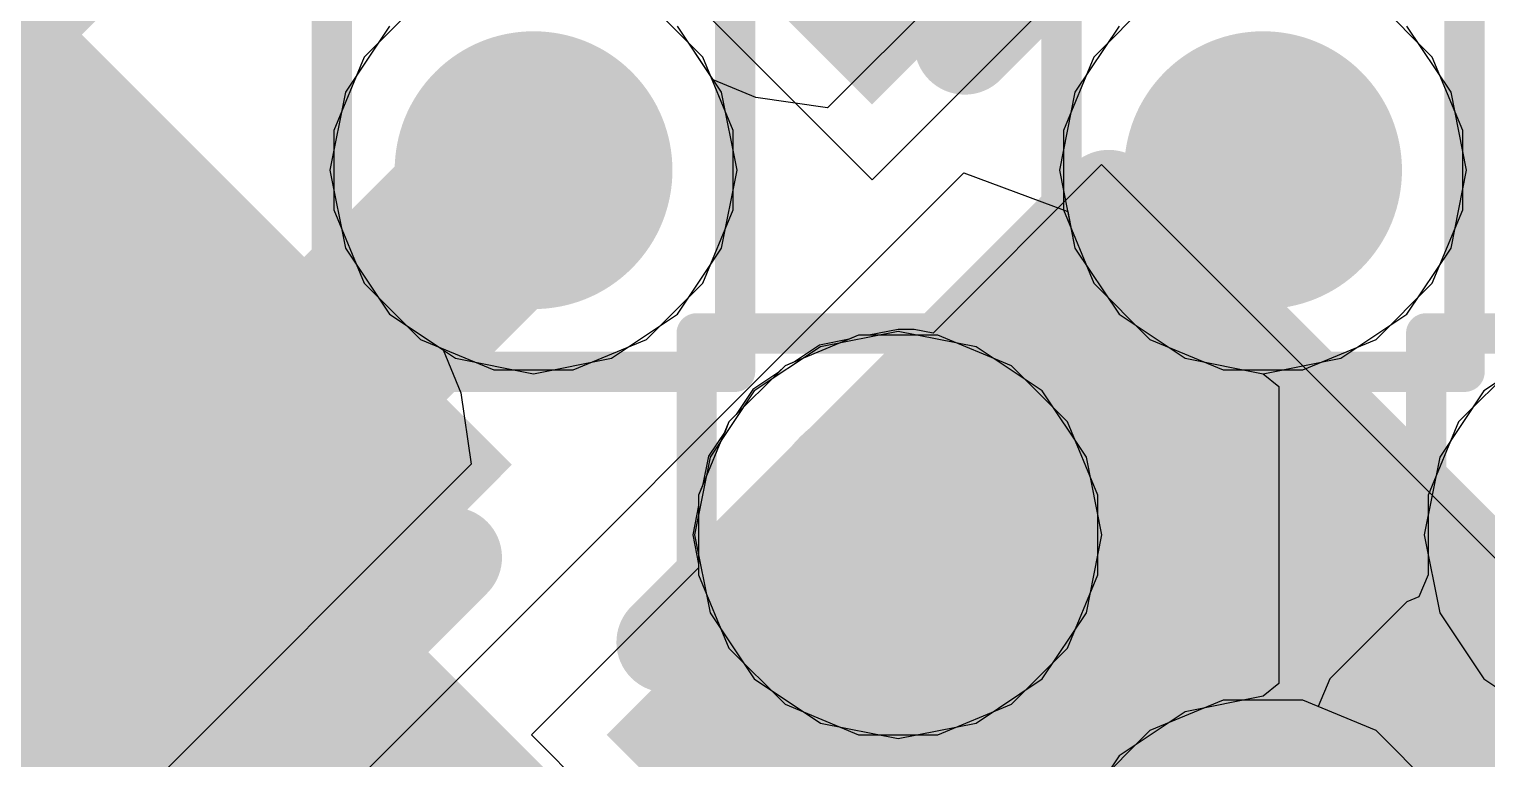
# Model space of a CAD drawing. Header units: inches. Extents: x -6 to 284, y -12 to 154.
# Drawn here: x 53.313 to 55.149, y 8.454 to 9.373 of the extents above; entities that cross this region are included whole.
import ezdxf

# ---------------------------------------------------------------- set-up
doc = ezdxf.new("R2010")
doc.units = ezdxf.units.IN
for name, color, linetype in [('Bottom Layer', 5, 'Continuous'), ('Bottom Overlay', 54, 'Continuous'), ('Bottom Paste', 16, 'Continuous'), ('Bottom Solder', 6, 'Continuous'), ('Drill Drawing', 1, 'Continuous'), ('GND-1', 16, 'Continuous'), ('GND-2', 90, 'Continuous'), ('GND-3', 216, 'Continuous'), ('GND-4', 54, 'Continuous'), ('PWR-1', 156, 'Continuous'), ('PWR-2', 130, 'Continuous'), ('Signal L1', 76, 'Continuous'), ('Signal L2', 6, 'Continuous'), ('Top Layer', 1, 'Continuous'), ('Top Paste', 8, 'Continuous'), ('Top Solder', 216, 'Continuous'), ('Via Holes', 16, 'Continuous')]:
    doc.layers.add(name, color=color, linetype=linetype)

# ---------------------------------------------------------------- blocks, each defined once
blk = doc.blocks.new('BGA_565_15_5_14_4__132')
at = {"layer": 'Top Layer'}
h = blk.add_hatch(color=1, dxfattribs=at)
edge = h.paths.add_edge_path()
edge.add_arc((-0.9749993199999999, -0.32500062), 0.12499848, 0, 360)
h = blk.add_hatch(color=1, dxfattribs=at)
edge = h.paths.add_edge_path()
edge.add_arc((-0.32500062, -0.32500062), 0.12499848, 0, 360)
h = blk.add_hatch(color=1, dxfattribs=at)
edge = h.paths.add_edge_path()
edge.add_arc((-0.32500062, -0.9749993199999999), 0.12499848, 0, 360)
h = blk.add_hatch(color=1, dxfattribs=at)
edge = h.paths.add_edge_path()
edge.add_arc((0.32500062, -0.9749993199999999), 0.12499848, 0, 360)
at = {"layer": 'Top Paste'}
h = blk.add_hatch(color=8, dxfattribs=at)
edge = h.paths.add_edge_path()
edge.add_arc((-0.9749993199999999, -0.32500062), 0.12499848, 0, 360)
h = blk.add_hatch(color=8, dxfattribs=at)
edge = h.paths.add_edge_path()
edge.add_arc((-0.32500062, -0.32500062), 0.12499848, 0, 360)
h = blk.add_hatch(color=8, dxfattribs=at)
edge = h.paths.add_edge_path()
edge.add_arc((-0.32500062, -0.9749993199999999), 0.12499848, 0, 360)
h = blk.add_hatch(color=8, dxfattribs=at)
edge = h.paths.add_edge_path()
edge.add_arc((0.32500062, -0.9749993199999999), 0.12499848, 0, 360)
at = {"layer": 'Top Solder'}
h = blk.add_hatch(color=216, dxfattribs=at)
edge = h.paths.add_edge_path()
edge.add_arc((-0.9749993199999999, -0.32500062), 0.17499838, 0, 360)
h = blk.add_hatch(color=216, dxfattribs=at)
edge = h.paths.add_edge_path()
edge.add_arc((-0.32500062, -0.32500062), 0.17499838, 0, 360)
h = blk.add_hatch(color=216, dxfattribs=at)
edge = h.paths.add_edge_path()
edge.add_arc((-0.32500062, -0.9749993199999999), 0.17499838, 0, 360)
h = blk.add_hatch(color=216, dxfattribs=at)
edge = h.paths.add_edge_path()
edge.add_arc((0.32500062, -0.9749993199999999), 0.17499838, 0, 360)
blk = doc.blocks.new('CAP_0201_B_363')
at = {"layer": 'Bottom Layer'}
for points in [[(-0.44999656, 0.1499997), (-0.14999716, 0.1499997), (-0.14999716, -0.1499997), (-0.44999656, -0.1499997)], [(0.14999716, 0.1499997), (0.44999656, 0.1499997), (0.44999656, -0.1499997), (0.14999716, -0.1499997)]]:
    blk.add_hatch(color=5, dxfattribs=at).paths.add_polyline_path(points)
at = {"layer": 'Bottom Paste'}
for points in [[(-0.44999656, 0.1499997), (-0.14999716, 0.1499997), (-0.14999716, -0.1499997), (-0.44999656, -0.1499997)], [(0.14999716, 0.1499997), (0.44999656, 0.1499997), (0.44999656, -0.1499997), (0.14999716, -0.1499997)]]:
    blk.add_hatch(color=16, dxfattribs=at).paths.add_polyline_path(points)
at = {"layer": 'Bottom Solder'}
for points in [[(-0.50499772, 0.20500086), (-0.094996, 0.20500086), (-0.094996, -0.20500086), (-0.50499772, -0.20500086)], [(0.094996, 0.20500086), (0.50499772, 0.20500086), (0.50499772, -0.20500086), (0.094996, -0.20500086)]]:
    blk.add_hatch(color=6, dxfattribs=at).paths.add_polyline_path(points)
at = {"layer": 'Bottom Overlay'}
for points in [[(-0.2032, 0.2286, 0.127, 0.127, 0), (-0.5334, 0.2286, 0.127, 0.127, 0)], [(-0.5334, -0.2286, 0.127, 0.127, 0), (-0.5334, 0.2286, 0.127, 0.127, 0)], [(0.5334, 0.2286, 0.127, 0.127, 0), (0.2032, 0.2286, 0.127, 0.127, 0)], [(0.5334, -0.2286, 0.127, 0.127, 0), (0.5334, 0.2286, 0.127, 0.127, 0)], [(-0.2032, -0.2286, 0.127, 0.127, 0), (-0.5334, -0.2286, 0.127, 0.127, 0)], [(0.5334, -0.2286, 0.127, 0.127, 0), (0.2032, -0.2286, 0.127, 0.127, 0)]]:
    blk.add_lwpolyline(points, format="xyseb", dxfattribs=at)
for points in [[(-0.5651499999999999, 0.2286, 0.0635, 0.0635, 1), (-0.5016499999999999, 0.2286, 0.0635, 0.0635, 1)], [(-0.5651499999999999, 0.2286, 0.0635, 0.0635, 1), (-0.5016499999999999, 0.2286, 0.0635, 0.0635, 1)], [(-0.23495, 0.2286, 0.0635, 0.0635, 1), (-0.17145, 0.2286, 0.0635, 0.0635, 1)], [(0.17145, 0.2286, 0.0635, 0.0635, 1), (0.23495, 0.2286, 0.0635, 0.0635, 1)], [(0.5016499999999999, 0.2286, 0.0635, 0.0635, 1), (0.5651499999999999, 0.2286, 0.0635, 0.0635, 1)], [(0.5016499999999999, 0.2286, 0.0635, 0.0635, 1), (0.5651499999999999, 0.2286, 0.0635, 0.0635, 1)], [(-0.5651499999999999, -0.2286, 0.0635, 0.0635, 1), (-0.5016499999999999, -0.2286, 0.0635, 0.0635, 1)], [(-0.5651499999999999, -0.2286, 0.0635, 0.0635, 1), (-0.5016499999999999, -0.2286, 0.0635, 0.0635, 1)], [(-0.23495, -0.2286, 0.0635, 0.0635, 1), (-0.17145, -0.2286, 0.0635, 0.0635, 1)], [(0.17145, -0.2286, 0.0635, 0.0635, 1), (0.23495, -0.2286, 0.0635, 0.0635, 1)], [(0.5016499999999999, -0.2286, 0.0635, 0.0635, 1), (0.5651499999999999, -0.2286, 0.0635, 0.0635, 1)], [(0.5016499999999999, -0.2286, 0.0635, 0.0635, 1), (0.5651499999999999, -0.2286, 0.0635, 0.0635, 1)]]:
    blk.add_lwpolyline(points, format="xyseb", close=True, dxfattribs=at)
blk = doc.blocks.new('C___0603_B_403')
at = {"layer": 'Bottom Layer'}
for points in [[(-1.143, -0.4445), (-1.143, 0.4445), (-0.3809999999999999, 0.4445), (-0.3809999999999999, -0.4445)], [(0.3809999999999999, -0.4445), (0.3809999999999999, 0.4445), (1.143, 0.4445), (1.143, -0.4445)]]:
    blk.add_hatch(color=5, dxfattribs=at).paths.add_polyline_path(points)
at = {"layer": 'Bottom Paste'}
for points in [[(-1.143, -0.4445), (-1.143, 0.4445), (-0.3809999999999999, 0.4445), (-0.3809999999999999, -0.4445)], [(0.3809999999999999, -0.4445), (0.3809999999999999, 0.4445), (1.143, 0.4445), (1.143, -0.4445)]]:
    blk.add_hatch(color=16, dxfattribs=at).paths.add_polyline_path(points)
at = {"layer": 'Bottom Solder'}
for points in [[(-1.20299988, -0.50449988), (-1.20299988, 0.50449988), (-0.3210001199999999, 0.50449988), (-0.3210001199999999, -0.50449988)], [(0.3210001199999999, -0.50449988), (0.3210001199999999, 0.50449988), (1.20299988, 0.50449988), (1.20299988, -0.50449988)]]:
    blk.add_hatch(color=6, dxfattribs=at).paths.add_polyline_path(points)
at = {"layer": 'Bottom Overlay'}
for points in [[(-1.2446, -0.5334, 0.127, 0.127, 0), (-0.4571999999999999, -0.5334, 0.127, 0.127, 0)], [(0.4571999999999999, -0.5334, 0.127, 0.127, 0), (1.2446, -0.5334, 0.127, 0.127, 0)]]:
    blk.add_lwpolyline(points, format="xyseb", dxfattribs=at)
for points in [[(-0.4889499999999999, -0.5334, 0.0635, 0.0635, 1), (-0.42545, -0.5334, 0.0635, 0.0635, 1)], [(0.42545, -0.5334, 0.0635, 0.0635, 1), (0.4889499999999999, -0.5334, 0.0635, 0.0635, 1)]]:
    blk.add_lwpolyline(points, format="xyseb", close=True, dxfattribs=at)
blk = doc.blocks.new('C___0603_B_404')
at = {"layer": 'Bottom Layer'}
blk.add_hatch(color=5, dxfattribs=at).paths.add_polyline_path([(0.3809999999999999, -0.4445), (0.3809999999999999, 0.4445), (1.143, 0.4445), (1.143, -0.4445)])
at = {"layer": 'Bottom Paste'}
blk.add_hatch(color=16, dxfattribs=at).paths.add_polyline_path([(0.3809999999999999, -0.4445), (0.3809999999999999, 0.4445), (1.143, 0.4445), (1.143, -0.4445)])
at = {"layer": 'Bottom Solder'}
blk.add_hatch(color=6, dxfattribs=at).paths.add_polyline_path([(0.3210001199999999, -0.50449988), (0.3210001199999999, 0.50449988), (1.20299988, 0.50449988), (1.20299988, -0.50449988)])
at = {"layer": 'Bottom Overlay'}
for points in [[(0.4571999999999999, 0.5334, 0.127, 0.127, 0), (1.2446, 0.5334, 0.127, 0.127, 0)], [(1.2446, 0.5334, 0.127, 0.127, 0), (1.2446, -0.5334, 0.127, 0.127, 0)]]:
    blk.add_lwpolyline(points, format="xyseb", dxfattribs=at)
for points in [[(0.42545, 0.5334, 0.0635, 0.0635, 1), (0.4889499999999999, 0.5334, 0.0635, 0.0635, 1)], [(1.21285, 0.5334, 0.0635, 0.0635, 1), (1.27635, 0.5334, 0.0635, 0.0635, 1)], [(1.21285, 0.5334, 0.0635, 0.0635, 1), (1.27635, 0.5334, 0.0635, 0.0635, 1)]]:
    blk.add_lwpolyline(points, format="xyseb", close=True, dxfattribs=at)

msp = doc.modelspace()

# ---------------------------------------------------------------- hatches: boundary and pattern name
at = {"layer": 'Bottom Layer'}
h = msp.add_hatch(color=5, dxfattribs=at)
edge = h.paths.add_edge_path()
edge.add_arc((53.94819284, 9.19522164), 0.1499997, 0, 360)
h = msp.add_hatch(color=5, dxfattribs=at)
edge = h.paths.add_edge_path()
edge.add_arc((54.86743154000001, 9.19522164), 0.1499997, 0, 360)
h = msp.add_hatch(color=5, dxfattribs=at)
edge = h.paths.add_edge_path()
edge.add_arc((54.40781345999999, 8.735601019999999), 0.1499997, 0, 360)
at = {"layer": 'GND-1'}
h = msp.add_hatch(color=16, dxfattribs=at)
edge = h.paths.add_edge_path()
edge.add_arc((53.94819284, 9.19522164), 0.1499997, 0, 360)
h = msp.add_hatch(color=16, dxfattribs=at)
edge = h.paths.add_edge_path()
edge.add_arc((54.86743154000001, 9.19522164), 0.1499997, 0, 360)
h = msp.add_hatch(color=16, dxfattribs=at)
edge = h.paths.add_edge_path()
edge.add_arc((54.40781345999999, 8.735601019999999), 0.1499997, 0, 360)
at = {"layer": 'GND-2'}
h = msp.add_hatch(color=90, dxfattribs=at)
edge = h.paths.add_edge_path()
edge.add_arc((53.94819284, 9.19522164), 0.1499997, 0, 360)
h = msp.add_hatch(color=90, dxfattribs=at)
edge = h.paths.add_edge_path()
edge.add_arc((54.86743154000001, 9.19522164), 0.1499997, 0, 360)
h = msp.add_hatch(color=90, dxfattribs=at)
edge = h.paths.add_edge_path()
edge.add_arc((54.40781345999999, 8.735601019999999), 0.1499997, 0, 360)
at = {"layer": 'GND-3'}
h = msp.add_hatch(color=216, dxfattribs=at)
edge = h.paths.add_edge_path()
edge.add_arc((53.94819284, 9.19522164), 0.1499997, 0, 360)
h = msp.add_hatch(color=216, dxfattribs=at)
edge = h.paths.add_edge_path()
edge.add_arc((54.86743154000001, 9.19522164), 0.1499997, 0, 360)
h = msp.add_hatch(color=216, dxfattribs=at)
edge = h.paths.add_edge_path()
edge.add_arc((54.40781345999999, 8.735601019999999), 0.1499997, 0, 360)
at = {"layer": 'GND-4'}
h = msp.add_hatch(color=54, dxfattribs=at)
edge = h.paths.add_edge_path()
edge.add_arc((53.94819284, 9.19522164), 0.1499997, 0, 360)
h = msp.add_hatch(color=54, dxfattribs=at)
edge = h.paths.add_edge_path()
edge.add_arc((54.86743154000001, 9.19522164), 0.1499997, 0, 360)
h = msp.add_hatch(color=54, dxfattribs=at)
edge = h.paths.add_edge_path()
edge.add_arc((54.40781345999999, 8.735601019999999), 0.1499997, 0, 360)
at = {"layer": 'PWR-1'}
h = msp.add_hatch(color=156, dxfattribs=at)
edge = h.paths.add_edge_path()
edge.add_arc((53.94819284, 9.19522164), 0.1499997, 0, 360)
h = msp.add_hatch(color=156, dxfattribs=at)
edge = h.paths.add_edge_path()
edge.add_arc((54.86743154000001, 9.19522164), 0.1499997, 0, 360)
h = msp.add_hatch(color=156, dxfattribs=at)
edge = h.paths.add_edge_path()
edge.add_arc((54.40781345999999, 8.735601019999999), 0.1499997, 0, 360)
at = {"layer": 'PWR-2'}
h = msp.add_hatch(color=130, dxfattribs=at)
edge = h.paths.add_edge_path()
edge.add_arc((53.94819284, 9.19522164), 0.1499997, 0, 360)
h = msp.add_hatch(color=130, dxfattribs=at)
edge = h.paths.add_edge_path()
edge.add_arc((54.86743154000001, 9.19522164), 0.1499997, 0, 360)
h = msp.add_hatch(color=130, dxfattribs=at)
edge = h.paths.add_edge_path()
edge.add_arc((54.40781345999999, 8.735601019999999), 0.1499997, 0, 360)
at = {"layer": 'Signal L1'}
h = msp.add_hatch(color=76, dxfattribs=at)
edge = h.paths.add_edge_path()
edge.add_arc((53.94819284, 9.19522164), 0.1499997, 0, 360)
h = msp.add_hatch(color=76, dxfattribs=at)
edge = h.paths.add_edge_path()
edge.add_arc((54.86743154000001, 9.19522164), 0.1499997, 0, 360)
h = msp.add_hatch(color=76, dxfattribs=at)
edge = h.paths.add_edge_path()
edge.add_arc((54.40781345999999, 8.735601019999999), 0.1499997, 0, 360)
at = {"layer": 'Signal L2'}
h = msp.add_hatch(color=6, dxfattribs=at)
edge = h.paths.add_edge_path()
edge.add_arc((53.94819284, 9.19522164), 0.1499997, 0, 360)
h = msp.add_hatch(color=6, dxfattribs=at)
edge = h.paths.add_edge_path()
edge.add_arc((54.86743154000001, 9.19522164), 0.1499997, 0, 360)
h = msp.add_hatch(color=6, dxfattribs=at)
edge = h.paths.add_edge_path()
edge.add_arc((54.40781345999999, 8.735601019999999), 0.1499997, 0, 360)
at = {"layer": 'Top Layer'}
h = msp.add_hatch(color=1, dxfattribs=at)
edge = h.paths.add_edge_path()
edge.add_arc((53.94819284, 9.19522164), 0.1499997, 0, 360)
h = msp.add_hatch(color=1, dxfattribs=at)
edge = h.paths.add_edge_path()
edge.add_arc((54.86743154000001, 9.19522164), 0.1499997, 0, 360)
h = msp.add_hatch(color=1, dxfattribs=at)
edge = h.paths.add_edge_path()
edge.add_arc((54.40781345999999, 8.735601019999999), 0.1499997, 0, 360)
at = {"layer": 'Via Holes'}
h = msp.add_hatch(color=7, dxfattribs=at)
edge = h.paths.add_edge_path()
edge.add_arc((53.94819284, 9.19522164), 0.07499858, 0, 360)
h = msp.add_hatch(color=7, dxfattribs=at)
edge = h.paths.add_edge_path()
edge.add_arc((54.86743154000001, 9.19522164), 0.07499858, 0, 360)
h = msp.add_hatch(color=7, dxfattribs=at)
edge = h.paths.add_edge_path()
edge.add_arc((54.40781345999999, 8.735601019999999), 0.07499858, 0, 360)

# ---------------------------------------------------------------- linework, layer by layer
at = {"layer": 'Bottom Layer'}
for p, q in [((53.56666706, 9.99141512), (54.37488997999999, 9.183192199999999)), ((54.37488997999999, 9.183192199999999), (55.09330866, 9.90161088)), ((54.6640004, 9.202186320000001), (54.45166401999999, 8.98984994)), ((55.47222078, 8.39396594), (54.6640004, 9.202186320000001)), ((54.34586539999999, 8.98227058), (54.30873059999999, 8.97488426)), ((54.35776783999999, 8.987200719999999), (54.34586539999999, 8.98227058)), ((54.37065071999999, 8.987200719999999), (54.35776783999999, 8.987200719999999)), ((54.40783632, 8.9945972), (54.37065071999999, 8.987200719999999)), ((54.4277931, 8.9945972), (54.40783632, 8.9945972)), ((54.45166401999999, 8.98984994), (54.4277931, 8.9945972)), ((54.30873059999999, 8.97488426), (54.27724984, 8.95385052)), ((54.26529406, 8.94889752), (54.25614244, 8.9397459)), ((54.27724984, 8.95385052), (54.26529406, 8.94889752)), ((54.25614244, 8.9397459), (54.22471247999999, 8.91874518)), ((54.22471247999999, 8.91874518), (54.20371175999999, 8.88731522)), ((54.19451695999999, 8.87812042), (54.18954109999999, 8.86610876)), ((54.20371175999999, 8.88731522), (54.19451695999999, 8.87812042)), ((54.18954109999999, 8.86610876), (54.16857339999999, 8.83472706)), ((54.16857339999999, 8.83472706), (54.16120994, 8.7977091)), ((54.16120994, 8.7977091), (54.15621376, 8.78564664)), ((54.15621376, 8.78564664), (54.15621376, 8.7725885)), ((54.15621376, 8.7725885), (54.14886045999999, 8.73562134)), ((54.14886045999999, 8.73562134), (54.15621376, 8.69865418)), ((54.15621376, 8.69439968), (53.94558172, 8.48376764)), ((54.15621376, 8.69865418), (54.15621376, 8.69439968)), ((53.94558172, 8.48376764), (54.75380464, 7.675544719999999))]:
    msp.add_line(p, q, dxfattribs=at)
for points in [[(53.02923353999999, 9.1954985, 0.2032, 0.2032, 0), (53.48857221999999, 9.65483718, 0.2032, 0.2032, 0)], [(53.62185109999999, 8.86888244, 0.2032, 0.2032, 0), (53.94819029999999, 9.19522164, 0.2032, 0.2032, 0)], [(53.94819029999999, 9.19522164, 0.2032, 0.2032, 0), (53.94819284, 9.19522164, 0.2032, 0.2032, 0)], [(53.2523573, 8.86888244, 0.2032, 0.2032, 0), (53.62185109999999, 8.86888244, 0.2032, 0.2032, 0)], [(54.40783632, 8.73562134, 0.254, 0.254, 0), (54.4277931, 8.73562134, 0.254, 0.254, 0)], [(54.40783632, 8.73562134, 0.254, 0.254, 0), (54.8674544, 8.27600326, 0.254, 0.254, 0)], [(54.4277931, 8.73562134, 0.254, 0.254, 0), (55.33705467999999, 7.82635976, 0.254, 0.254, 0)]]:
    msp.add_lwpolyline(points, format="xyseb", dxfattribs=at)
for points in [[(53.8973903, 9.19522164, 0.1016, 0.1016, 1), (53.9989903, 9.19522164, 0.1016, 0.1016, 1)], [(53.8973903, 9.19522164, 0.1016, 0.1016, 1), (53.9989903, 9.19522164, 0.1016, 0.1016, 1)], [(53.89739283999999, 9.19522164, 0.1016, 0.1016, 1), (53.99899283999999, 9.19522164, 0.1016, 0.1016, 1)], [(53.20155729999999, 8.86888244, 0.1016, 0.1016, 1), (53.3031573, 8.86888244, 0.1016, 0.1016, 1)], [(53.5710511, 8.86888244, 0.1016, 0.1016, 1), (53.6726511, 8.86888244, 0.1016, 0.1016, 1)], [(53.5710511, 8.86888244, 0.1016, 0.1016, 1), (53.6726511, 8.86888244, 0.1016, 0.1016, 1)], [(54.34433631999999, 8.73562134, 0.127, 0.127, 1), (54.47133632, 8.73562134, 0.127, 0.127, 1)], [(54.34433631999999, 8.73562134, 0.127, 0.127, 1), (54.47133632, 8.73562134, 0.127, 0.127, 1)], [(54.3642931, 8.73562134, 0.127, 0.127, 1), (54.49129309999999, 8.73562134, 0.127, 0.127, 1)], [(54.3642931, 8.73562134, 0.127, 0.127, 1), (54.49129309999999, 8.73562134, 0.127, 0.127, 1)]]:
    msp.add_lwpolyline(points, format="xyseb", close=True, dxfattribs=at)
at = {"layer": 'Drill Drawing'}
for points in [[(53.69419283999999, 8.94122164, 0.0508, 0.0508, 0), (53.69419283999999, 9.44922164, 0.0508, 0.0508, 0)], [(54.20219284, 8.94122164, 0.0508, 0.0508, 0), (54.20219284, 9.44922164, 0.0508, 0.0508, 0)], [(54.61343153999999, 8.94122164, 0.0508, 0.0508, 0), (54.61343153999999, 9.44922164, 0.0508, 0.0508, 0)], [(55.12143154, 8.94122164, 0.0508, 0.0508, 0), (55.12143154, 9.44922164, 0.0508, 0.0508, 0)], [(54.15381346, 8.989601019999998, 0.0508, 0.0508, 0), (54.66181346, 8.989601019999998, 0.0508, 0.0508, 0)], [(54.15381346, 8.48160102, 0.0508, 0.0508, 0), (54.15381346, 8.989601019999998, 0.0508, 0.0508, 0)], [(54.66181346, 8.48160102, 0.0508, 0.0508, 0), (54.66181346, 8.989601019999998, 0.0508, 0.0508, 0)], [(55.07305216, 8.989601019999998, 0.0508, 0.0508, 0), (55.58105216, 8.989601019999998, 0.0508, 0.0508, 0)], [(55.07305216, 8.48160102, 0.0508, 0.0508, 0), (55.07305216, 8.989601019999998, 0.0508, 0.0508, 0)], [(53.69419283999999, 8.94122164, 0.0508, 0.0508, 0), (54.20219284, 8.94122164, 0.0508, 0.0508, 0)], [(54.61343153999999, 8.94122164, 0.0508, 0.0508, 0), (55.12143154, 8.94122164, 0.0508, 0.0508, 0)], [(54.61343407999999, 8.5299804, 0.0508, 0.0508, 0), (55.12143407999999, 8.5299804, 0.0508, 0.0508, 0)], [(54.61343407999999, 8.021980399999999, 0.0508, 0.0508, 0), (54.61343407999999, 8.5299804, 0.0508, 0.0508, 0)], [(55.12143407999999, 8.021980399999999, 0.0508, 0.0508, 0), (55.12143407999999, 8.5299804, 0.0508, 0.0508, 0)], [(54.15381346, 8.48160102, 0.0508, 0.0508, 0), (54.66181346, 8.48160102, 0.0508, 0.0508, 0)], [(55.07305216, 8.48160102, 0.0508, 0.0508, 0), (55.58105216, 8.48160102, 0.0508, 0.0508, 0)]]:
    msp.add_lwpolyline(points, format="xyseb", dxfattribs=at)
for points in [[(54.14111345999999, 8.989601019999998, 0.0254, 0.0254, 1), (54.16651345999999, 8.989601019999998, 0.0254, 0.0254, 1)], [(54.14111345999999, 8.989601019999998, 0.0254, 0.0254, 1), (54.16651345999999, 8.989601019999998, 0.0254, 0.0254, 1)], [(54.64911346, 8.989601019999998, 0.0254, 0.0254, 1), (54.67451345999999, 8.989601019999998, 0.0254, 0.0254, 1)], [(54.64911346, 8.989601019999998, 0.0254, 0.0254, 1), (54.67451345999999, 8.989601019999998, 0.0254, 0.0254, 1)], [(55.06035215999999, 8.989601019999998, 0.0254, 0.0254, 1), (55.08575215999999, 8.989601019999998, 0.0254, 0.0254, 1)], [(55.06035215999999, 8.989601019999998, 0.0254, 0.0254, 1), (55.08575215999999, 8.989601019999998, 0.0254, 0.0254, 1)], [(53.68149283999999, 8.94122164, 0.0254, 0.0254, 1), (53.70689284, 8.94122164, 0.0254, 0.0254, 1)], [(53.68149283999999, 8.94122164, 0.0254, 0.0254, 1), (53.70689284, 8.94122164, 0.0254, 0.0254, 1)], [(54.18949283999999, 8.94122164, 0.0254, 0.0254, 1), (54.21489284, 8.94122164, 0.0254, 0.0254, 1)], [(54.18949283999999, 8.94122164, 0.0254, 0.0254, 1), (54.21489284, 8.94122164, 0.0254, 0.0254, 1)], [(54.60073153999999, 8.94122164, 0.0254, 0.0254, 1), (54.62613154, 8.94122164, 0.0254, 0.0254, 1)], [(54.60073153999999, 8.94122164, 0.0254, 0.0254, 1), (54.62613154, 8.94122164, 0.0254, 0.0254, 1)], [(55.10873153999999, 8.94122164, 0.0254, 0.0254, 1), (55.13413154, 8.94122164, 0.0254, 0.0254, 1)], [(55.10873153999999, 8.94122164, 0.0254, 0.0254, 1), (55.13413154, 8.94122164, 0.0254, 0.0254, 1)], [(54.60073408, 8.5299804, 0.0254, 0.0254, 1), (54.62613407999999, 8.5299804, 0.0254, 0.0254, 1)], [(54.60073408, 8.5299804, 0.0254, 0.0254, 1), (54.62613407999999, 8.5299804, 0.0254, 0.0254, 1)], [(55.10873408, 8.5299804, 0.0254, 0.0254, 1), (55.13413408, 8.5299804, 0.0254, 0.0254, 1)], [(55.10873408, 8.5299804, 0.0254, 0.0254, 1), (55.13413408, 8.5299804, 0.0254, 0.0254, 1)], [(54.14111345999999, 8.48160102, 0.0254, 0.0254, 1), (54.16651345999999, 8.48160102, 0.0254, 0.0254, 1)], [(54.14111345999999, 8.48160102, 0.0254, 0.0254, 1), (54.16651345999999, 8.48160102, 0.0254, 0.0254, 1)], [(54.64911346, 8.48160102, 0.0254, 0.0254, 1), (54.67451345999999, 8.48160102, 0.0254, 0.0254, 1)], [(54.64911346, 8.48160102, 0.0254, 0.0254, 1), (54.67451345999999, 8.48160102, 0.0254, 0.0254, 1)], [(55.06035215999999, 8.48160102, 0.0254, 0.0254, 1), (55.08575215999999, 8.48160102, 0.0254, 0.0254, 1)], [(55.06035215999999, 8.48160102, 0.0254, 0.0254, 1), (55.08575215999999, 8.48160102, 0.0254, 0.0254, 1)]]:
    msp.add_lwpolyline(points, format="xyseb", close=True, dxfattribs=at)
at = {"layer": 'GND-1'}
for p, q in [((54.35776783999999, 8.987200719999999), (54.26529406, 8.94889752)), ((54.45785907999999, 8.987200719999999), (54.35776783999999, 8.987200719999999)), ((54.55033286, 8.94889752), (54.45785907999999, 8.987200719999999)), ((54.26529406, 8.94889752), (54.19451695999999, 8.87812042)), ((54.62110996, 8.87812042), (54.55033286, 8.94889752)), ((54.19451695999999, 8.87812042), (54.15621376, 8.78564664)), ((54.65941315999999, 8.78564664), (54.62110996, 8.87812042)), ((54.15621376, 8.78564664), (54.15621376, 8.6855554)), ((54.65941315999999, 8.6855554), (54.65941315999999, 8.78564664)), ((54.15621376, 8.6855554), (54.19451695999999, 8.59308162)), ((54.62110996, 8.59308162), (54.65941315999999, 8.6855554)), ((54.19451695999999, 8.59308162), (54.26529406, 8.522304519999999)), ((54.55033286, 8.522304519999999), (54.62110996, 8.59308162)), ((54.81738846, 8.5275801), (54.72491468, 8.4892769)), ((54.91747969999999, 8.5275801), (54.81738846, 8.5275801)), ((55.00995348, 8.4892769), (54.91747969999999, 8.5275801)), ((54.26529406, 8.522304519999999), (54.35776783999999, 8.484001319999999)), ((54.45785907999999, 8.484001319999999), (54.55033286, 8.522304519999999)), ((54.72491468, 8.4892769), (54.65413758, 8.4184998)), ((55.08073058, 8.4184998), (55.00995348, 8.4892769)), ((54.35776783999999, 8.484001319999999), (54.45785907999999, 8.484001319999999))]:
    msp.add_line(p, q, dxfattribs=at)
at = {"layer": 'GND-2'}
for p, q in [((54.35776783999999, 8.987200719999999), (54.26529406, 8.94889752)), ((54.45785907999999, 8.987200719999999), (54.35776783999999, 8.987200719999999)), ((54.55033286, 8.94889752), (54.45785907999999, 8.987200719999999)), ((54.26529406, 8.94889752), (54.19451695999999, 8.87812042)), ((54.62110996, 8.87812042), (54.55033286, 8.94889752)), ((54.19451695999999, 8.87812042), (54.15621376, 8.78564664)), ((54.65941315999999, 8.78564664), (54.62110996, 8.87812042)), ((54.15621376, 8.78564664), (54.15621376, 8.6855554)), ((54.65941315999999, 8.6855554), (54.65941315999999, 8.78564664)), ((54.15621376, 8.6855554), (54.19451695999999, 8.59308162)), ((54.62110996, 8.59308162), (54.65941315999999, 8.6855554)), ((54.19451695999999, 8.59308162), (54.26529406, 8.522304519999999)), ((54.55033286, 8.522304519999999), (54.62110996, 8.59308162)), ((54.81738846, 8.5275801), (54.72491468, 8.4892769)), ((54.91747969999999, 8.5275801), (54.81738846, 8.5275801)), ((55.00995348, 8.4892769), (54.91747969999999, 8.5275801)), ((54.26529406, 8.522304519999999), (54.35776783999999, 8.484001319999999)), ((54.45785907999999, 8.484001319999999), (54.55033286, 8.522304519999999)), ((54.72491468, 8.4892769), (54.65413758, 8.4184998)), ((55.08073058, 8.4184998), (55.00995348, 8.4892769)), ((54.35776783999999, 8.484001319999999), (54.45785907999999, 8.484001319999999))]:
    msp.add_line(p, q, dxfattribs=at)
at = {"layer": 'GND-3'}
for p, q in [((54.35776783999999, 8.987200719999999), (54.26529406, 8.94889752)), ((54.45785907999999, 8.987200719999999), (54.35776783999999, 8.987200719999999)), ((54.55033286, 8.94889752), (54.45785907999999, 8.987200719999999)), ((54.26529406, 8.94889752), (54.19451695999999, 8.87812042)), ((54.62110996, 8.87812042), (54.55033286, 8.94889752)), ((54.19451695999999, 8.87812042), (54.15621376, 8.78564664)), ((54.65941315999999, 8.78564664), (54.62110996, 8.87812042)), ((54.15621376, 8.78564664), (54.15621376, 8.6855554)), ((54.65941315999999, 8.6855554), (54.65941315999999, 8.78564664)), ((54.15621376, 8.6855554), (54.19451695999999, 8.59308162)), ((54.62110996, 8.59308162), (54.65941315999999, 8.6855554)), ((54.19451695999999, 8.59308162), (54.26529406, 8.522304519999999)), ((54.55033286, 8.522304519999999), (54.62110996, 8.59308162)), ((54.81738846, 8.5275801), (54.72491468, 8.4892769)), ((54.91747969999999, 8.5275801), (54.81738846, 8.5275801)), ((55.00995348, 8.4892769), (54.91747969999999, 8.5275801)), ((54.26529406, 8.522304519999999), (54.35776783999999, 8.484001319999999)), ((54.45785907999999, 8.484001319999999), (54.55033286, 8.522304519999999)), ((54.72491468, 8.4892769), (54.65413758, 8.4184998)), ((55.08073058, 8.4184998), (55.00995348, 8.4892769)), ((54.35776783999999, 8.484001319999999), (54.45785907999999, 8.484001319999999))]:
    msp.add_line(p, q, dxfattribs=at)
at = {"layer": 'GND-4'}
for p, q in [((54.35776783999999, 8.987200719999999), (54.26529406, 8.94889752)), ((54.45785907999999, 8.987200719999999), (54.35776783999999, 8.987200719999999)), ((54.55033286, 8.94889752), (54.45785907999999, 8.987200719999999)), ((54.26529406, 8.94889752), (54.19451695999999, 8.87812042)), ((54.62110996, 8.87812042), (54.55033286, 8.94889752)), ((54.19451695999999, 8.87812042), (54.15621376, 8.78564664)), ((54.65941315999999, 8.78564664), (54.62110996, 8.87812042)), ((54.15621376, 8.78564664), (54.15621376, 8.6855554)), ((54.65941315999999, 8.6855554), (54.65941315999999, 8.78564664)), ((54.15621376, 8.6855554), (54.19451695999999, 8.59308162)), ((54.62110996, 8.59308162), (54.65941315999999, 8.6855554)), ((54.19451695999999, 8.59308162), (54.26529406, 8.522304519999999)), ((54.55033286, 8.522304519999999), (54.62110996, 8.59308162)), ((54.81738846, 8.5275801), (54.72491468, 8.4892769)), ((54.91747969999999, 8.5275801), (54.81738846, 8.5275801)), ((55.00995348, 8.4892769), (54.91747969999999, 8.5275801)), ((54.26529406, 8.522304519999999), (54.35776783999999, 8.484001319999999)), ((54.45785907999999, 8.484001319999999), (54.55033286, 8.522304519999999)), ((54.72491468, 8.4892769), (54.65413758, 8.4184998)), ((55.08073058, 8.4184998), (55.00995348, 8.4892769)), ((54.35776783999999, 8.484001319999999), (54.45785907999999, 8.484001319999999))]:
    msp.add_line(p, q, dxfattribs=at)
at = {"layer": 'PWR-1'}
for p, q in [((55.01151557999999, 9.966434219999998), (54.31863152, 9.27355016)), ((53.76679873999999, 9.376615739999998), (53.71119052, 9.2933901)), ((54.17464908, 9.30917366), (54.12958694, 9.376615739999998)), ((55.10443386, 9.2933901), (55.04882564, 9.376615739999998)), ((54.22857582, 9.286941039999999), (54.17464908, 9.30917366)), ((53.71119052, 9.2933901), (53.691663, 9.19522164)), ((54.31863152, 9.27355016), (54.22857582, 9.286941039999999)), ((55.12396138, 9.19522164), (55.10443386, 9.2933901)), ((53.49189962, 8.193184019999999), (54.4906073, 9.1918917)), ((53.691663, 9.19522164), (53.71119052, 9.09705318)), ((54.4906073, 9.1918917), (54.62129538, 9.14297384)), ((55.10443386, 9.09705318), (55.12396138, 9.19522164)), ((54.62129538, 9.14297384), (54.63042922, 9.09705318)), ((53.71119052, 9.09705318), (53.76679873999999, 9.01382754)), ((54.63042922, 9.09705318), (54.68603743999999, 9.01382754)), ((55.04882564, 9.01382754), (55.10443386, 9.09705318)), ((53.76679873999999, 9.01382754), (53.83424081999999, 8.968765399999999)), ((54.68603743999999, 9.01382754), (54.76926307999999, 8.95821932)), ((54.9656, 8.95821932), (55.04882564, 9.01382754)), ((53.83424081999999, 8.968765399999999), (53.85647343999999, 8.91483866)), ((55.2288837, 8.97260334), (55.14565806, 8.91699512)), ((54.76926307999999, 8.95821932), (54.86743154000001, 8.938691799999999)), ((54.86743154000001, 8.938691799999999), (54.9656, 8.95821932)), ((53.85647343999999, 8.91483866), (53.86986432, 8.824782959999999)), ((55.14565806, 8.91699512), (55.09004984, 8.833769479999999)), ((53.86986432, 8.824782959999999), (53.39939028, 8.35430892)), ((55.09004984, 8.833769479999999), (55.07052232, 8.735601019999999)), ((55.07052232, 8.735601019999999), (55.09004984, 8.637432559999999)), ((55.09004984, 8.637432559999999), (55.14565806, 8.55420692)), ((55.14565806, 8.55420692), (55.2288837, 8.4985987))]:
    msp.add_line(p, q, dxfattribs=at)
at = {"layer": 'PWR-2'}
for p, q in [((53.76679873999999, 9.376615739999998), (53.71119052, 9.2933901)), ((54.18519516, 9.2933901), (54.12958694, 9.376615739999998)), ((54.68603743999999, 9.376615739999998), (54.63042922, 9.2933901)), ((53.71119052, 9.2933901), (53.691663, 9.19522164)), ((54.20472268, 9.19522164), (54.18519516, 9.2933901)), ((54.63042922, 9.2933901), (54.6109017, 9.19522164)), ((53.691663, 9.19522164), (53.71119052, 9.09705318)), ((54.18519516, 9.09705318), (54.20472268, 9.19522164)), ((54.6109017, 9.19522164), (54.63042922, 9.09705318)), ((53.71119052, 9.09705318), (53.76679873999999, 9.01382754)), ((54.12958694, 9.01382754), (54.18519516, 9.09705318)), ((54.63042922, 9.09705318), (54.68603743999999, 9.01382754)), ((53.76679873999999, 9.01382754), (53.85002437999999, 8.95821932)), ((54.0463613, 8.95821932), (54.12958694, 9.01382754)), ((54.68603743999999, 9.01382754), (54.76926307999999, 8.95821932)), ((54.40781345999999, 8.99213086), (54.309645, 8.97260334)), ((54.50598191999999, 8.97260334), (54.40781345999999, 8.99213086)), ((54.309645, 8.97260334), (54.22641935999999, 8.91699512)), ((54.58920755999999, 8.91699512), (54.50598191999999, 8.97260334)), ((53.85002437999999, 8.95821932), (53.94819284, 8.938691799999999)), ((53.94819284, 8.938691799999999), (54.0463613, 8.95821932)), ((54.76926307999999, 8.95821932), (54.86742899999999, 8.938691799999999)), ((54.86742899999999, 8.938691799999999), (54.88716987999999, 8.92249168)), ((54.22641935999999, 8.91699512), (54.17081114, 8.833769479999999)), ((54.64481578, 8.833769479999999), (54.58920755999999, 8.91699512)), ((54.88716987999999, 8.92249168), (54.88716987999999, 8.54870782)), ((54.17081114, 8.833769479999999), (54.15128362, 8.735601019999999)), ((54.6643433, 8.735601019999999), (54.64481578, 8.833769479999999)), ((54.15128362, 8.735601019999999), (54.17081114, 8.637432559999999)), ((54.64481578, 8.637432559999999), (54.6643433, 8.735601019999999)), ((54.17081114, 8.637432559999999), (54.22641935999999, 8.55420692)), ((54.58920755999999, 8.55420692), (54.64481578, 8.637432559999999)), ((54.22641935999999, 8.55420692), (54.309645, 8.4985987)), ((54.50598191999999, 8.4985987), (54.58920755999999, 8.55420692)), ((54.88716987999999, 8.54870782), (54.86743154000001, 8.532510239999999)), ((54.86743154000001, 8.532510239999999), (54.76926562, 8.512982719999998)), ((54.76926562, 8.512982719999998), (54.68603998, 8.4573745)), ((54.309645, 8.4985987), (54.40781345999999, 8.47907118)), ((54.40781345999999, 8.47907118), (54.50598191999999, 8.4985987)), ((54.68603998, 8.4573745), (54.63043176, 8.37414886))]:
    msp.add_line(p, q, dxfattribs=at)
at = {"layer": 'Signal L2'}
for p, q in [((53.80567344, 9.40851814), (53.73489634, 9.33774104)), ((54.16148933999999, 9.33774104), (54.09071224, 9.40851814)), ((54.72491214, 9.40851814), (54.65413504, 9.33774104)), ((55.08072803999999, 9.33774104), (55.00995093999999, 9.40851814)), ((53.73489634, 9.33774104), (53.69659313999999, 9.24526726)), ((54.19979254, 9.24526726), (54.16148933999999, 9.33774104)), ((54.65413504, 9.33774104), (54.61583183999999, 9.24526726)), ((55.11903124, 9.24526726), (55.08072803999999, 9.33774104)), ((53.69659313999999, 9.24526726), (53.69659313999999, 9.14517602)), ((54.19979254, 9.14517602), (54.19979254, 9.24526726)), ((54.61583183999999, 9.24526726), (54.61583183999999, 9.14517602)), ((55.11903124, 9.14517602), (55.11903124, 9.24526726)), ((53.69659313999999, 9.14517602), (53.73489634, 9.052702239999999)), ((54.16148933999999, 9.052702239999999), (54.19979254, 9.14517602)), ((54.61583183999999, 9.14517602), (54.65413504, 9.052702239999999)), ((55.08072803999999, 9.052702239999999), (55.11903124, 9.14517602)), ((53.73489634, 9.052702239999999), (53.80567344, 8.98192514)), ((54.09071224, 8.98192514), (54.16148933999999, 9.052702239999999)), ((54.65413504, 9.052702239999999), (54.72491214, 8.98192514)), ((55.00995093999999, 8.98192514), (55.08072803999999, 9.052702239999999)), ((53.80567344, 8.98192514), (53.89814722000001, 8.94362194)), ((53.99823846, 8.94362194), (54.09071224, 8.98192514)), ((54.35776783999999, 8.987200719999999), (54.26529406, 8.94889752)), ((54.45785907999999, 8.987200719999999), (54.35776783999999, 8.987200719999999)), ((54.55033286, 8.94889752), (54.45785907999999, 8.987200719999999)), ((54.72491214, 8.98192514), (54.81738592, 8.94362194)), ((54.91747716, 8.94362194), (55.00995093999999, 8.98192514)), ((54.26529406, 8.94889752), (54.19451695999999, 8.87812042)), ((54.62110996, 8.87812042), (54.55033286, 8.94889752)), ((55.18453276, 8.94889752), (55.11375566, 8.87812042)), ((53.89814722000001, 8.94362194), (53.99823846, 8.94362194)), ((54.81738592, 8.94362194), (54.91747716, 8.94362194)), ((54.19451695999999, 8.87812042), (54.15621376, 8.78564664)), ((54.65941315999999, 8.78564664), (54.62110996, 8.87812042)), ((55.11375566, 8.87812042), (55.07545245999999, 8.78564664)), ((54.15621376, 8.78564664), (54.15621376, 8.6855554)), ((54.65941315999999, 8.6855554), (54.65941315999999, 8.78564664)), ((55.07545245999999, 8.78564664), (55.07545245999999, 8.685557939999999)), ((54.15621376, 8.6855554), (54.19451695999999, 8.59308162)), ((54.62110996, 8.59308162), (54.65941315999999, 8.6855554)), ((55.07545245999999, 8.685557939999999), (55.06396912, 8.657833839999999)), ((55.04845733999999, 8.65141018), (54.95162491999999, 8.554577759999999)), ((55.06396912, 8.657833839999999), (55.04845733999999, 8.65141018)), ((54.19451695999999, 8.59308162), (54.26529406, 8.522304519999999)), ((54.55033286, 8.522304519999999), (54.62110996, 8.59308162)), ((54.95162491999999, 8.554577759999999), (54.93707834, 8.51946226)), ((54.81738846, 8.5275801), (54.72491468, 8.4892769)), ((54.91747969999999, 8.5275801), (54.81738846, 8.5275801)), ((54.93707834, 8.51946226), (54.91747969999999, 8.5275801)), ((54.26529406, 8.522304519999999), (54.35776783999999, 8.484001319999999)), ((54.45785907999999, 8.484001319999999), (54.55033286, 8.522304519999999)), ((54.72491468, 8.4892769), (54.65413758, 8.4184998)), ((54.35776783999999, 8.484001319999999), (54.45785907999999, 8.484001319999999))]:
    msp.add_line(p, q, dxfattribs=at)
at = {"layer": 'Top Layer'}
for points in [[(53.02898208, 9.19524704, 0.254, 0.254, 0), (53.48857221999999, 9.65483972, 0.254, 0.254, 0)], [(53.02895159999999, 9.1952191, 0.254, 0.254, 0), (53.48856968, 8.735598479999998, 0.254, 0.254, 0)], [(53.48857221999999, 8.735601019999999, 0.254, 0.254, 0), (53.94819284, 9.19522164, 0.254, 0.254, 0)], [(53.02901256, 8.27603628, 0.254, 0.254, 0), (53.48857221999999, 8.73559594, 0.254, 0.254, 0)], [(53.48857221999999, 8.73559594, 0.254, 0.254, 0), (53.48857221999999, 8.735598479999998, 0.254, 0.254, 0)], [(53.48857221999999, 8.73559594, 0.254, 0.254, 0), (53.94819029999999, 8.2759804, 0.254, 0.254, 0)], [(54.40783632, 8.73562134, 0.254, 0.254, 0), (54.86745694, 8.27600326, 0.254, 0.254, 0)]]:
    msp.add_lwpolyline(points, format="xyseb", dxfattribs=at)
for points in [[(53.88469283999999, 9.19522164, 0.127, 0.127, 1), (54.01169284, 9.19522164, 0.127, 0.127, 1)], [(53.42506967999999, 8.735598479999998, 0.127, 0.127, 1), (53.55206968, 8.735598479999998, 0.127, 0.127, 1)], [(53.42507222, 8.735601019999999, 0.127, 0.127, 1), (53.55207222, 8.735601019999999, 0.127, 0.127, 1)], [(53.42507222, 8.735598479999998, 0.127, 0.127, 1), (53.55207222, 8.735598479999998, 0.127, 0.127, 1)], [(53.42507222, 8.73559594, 0.127, 0.127, 1), (53.55207222, 8.73559594, 0.127, 0.127, 1)], [(53.42507222, 8.73559594, 0.127, 0.127, 1), (53.55207222, 8.73559594, 0.127, 0.127, 1)], [(53.42507222, 8.73559594, 0.127, 0.127, 1), (53.55207222, 8.73559594, 0.127, 0.127, 1)], [(54.34433631999999, 8.73562134, 0.127, 0.127, 1), (54.47133632, 8.73562134, 0.127, 0.127, 1)]]:
    msp.add_lwpolyline(points, format="xyseb", close=True, dxfattribs=at)

# ---------------------------------------------------------------- block references
for name, p, rotation in [('BGA_565_15_5_14_4__132', (54.40792014, 8.2759296), 225), ('C___0603_B_403', (53.79117258, 9.40769772), 45), ('CAP_0201_B_363', (52.83447141999999, 9.814521899999999), 225), ('C___0603_B_404', (54.17008724, 7.90005024), 45)]:
    msp.add_blockref(name, p, dxfattribs=dict(rotation=rotation))

doc.saveas('drawing.dxf')
